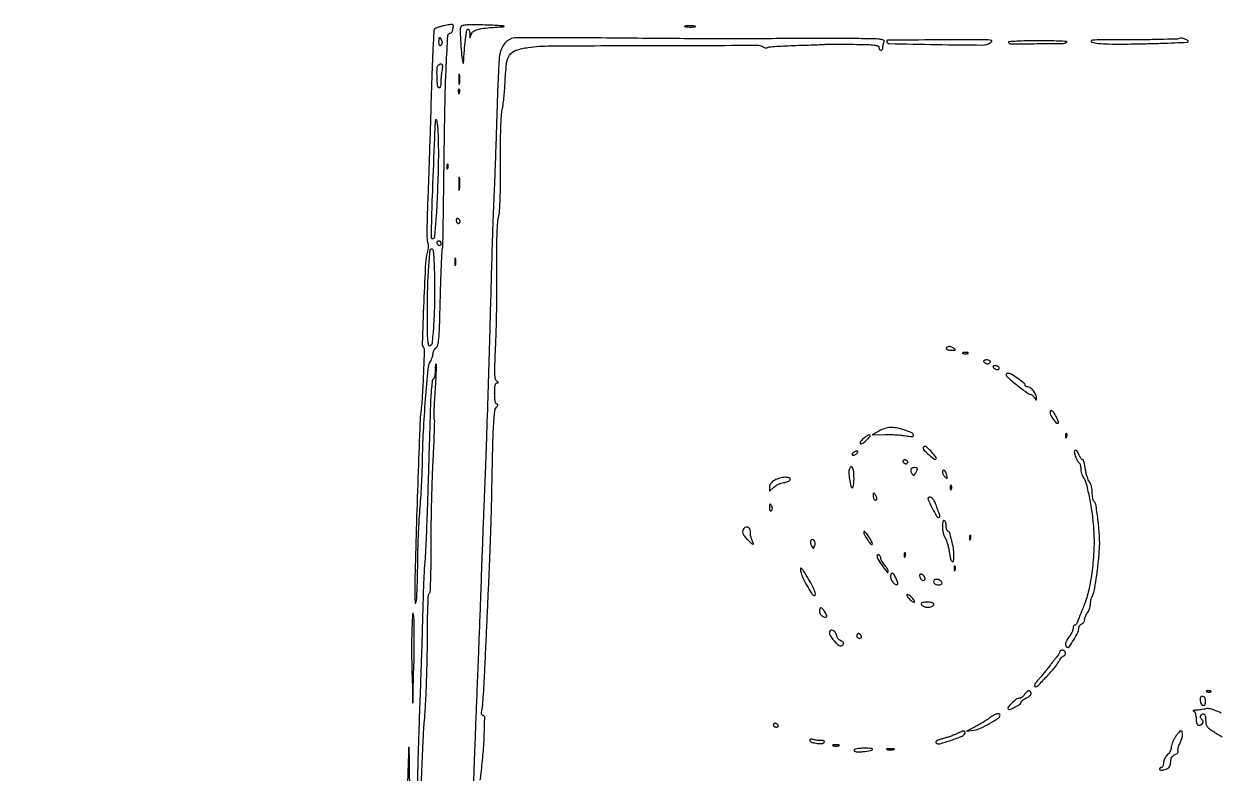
# Model space of a CAD drawing. Extents: x 0 to 2558, y 0 to 3412.
# Drawn here: x 0 to 621, y 2070 to 2460 of the extents above; entities that cross this region are included whole.
import ezdxf

# ---------------------------------------------------------------- set-up
doc = ezdxf.new("R2010")
doc.units = 0

msp = doc.modelspace()

# ---------------------------------------------------------------- linework, layer by layer
for points in [[(1286.775, 2242.902503, 0.000001), (1177.44536, 2242.627485, 0.134519)], [(1176.555032, 2242.380365, -0.000002), (1098.265318, 2241.934774, -0.000173)], [(1102.150613, 2258.328759, 0.000012), (1205.122254, 2258.377188, 0.008936)], [(237.541775, 2066.387736, -0.007959), (237.936591, 2070.089075, 0.009597), (239.041444, 2080.778602, 0.012484), (239.620123, 2090.603257, 0.005412), (239.816469, 2099.1228, 0.417797), (238.949923, 2100, -0.22511), (238.482741, 2100.221563, -0.134575), (238.228448, 2100.794722, -0.068155), (238.214647, 2101.785149, -0.02144), (238.458622, 2103.25, 0.032644), (238.767011, 2105.397211, 0.002456), (239.193619, 2111.273438, 0.003385), (239.620949, 2118.294339, 0.002567), (239.997953, 2126, -0.00028), (240.40792, 2135.245782, -0.000134), (240.944091, 2147.115625, -0.000133), (241.510361, 2159.504907, -0.00019), (242.020024, 2170.5, 0.002038), (242.493506, 2181.601631, 0.001358), (242.949591, 2194.325, 0.001367), (243.324728, 2206.669609, 0.00268), (243.54383, 2216.5, -0.001479), (243.983772, 2238.624712, -0.00807), (244.450372, 2250.589361, -0.009296), (245.007986, 2258.140822, -0.151244), (245.969414, 2260.463146, 0.025438), (246.491584, 2261.16176, 0.123559), (246.657624, 2261.623615, 0.293463), (246.520567, 2261.892331, 0.132835), (246.122445, 2262, -0.305669), (245.649478, 2262.318942, -0.045752), (245.30102, 2263.475005, -0.034756), (245.071551, 2265.205528, -0.015588), (245, 2267.5, -0.014236), (245.07022, 2269.965728, -0.041508), (245.307514, 2271.650705, -0.06852), (245.694556, 2272.679898, -0.271924), (246.25, 2273.015313, 0.04523), (246.761256, 2273.067978, 0.408312), (246.876835, 2273.236035, 0.192669), (246.717804, 2273.493377, 0.018056), (246.091659, 2273.92219, -0.218953), (245.35971, 2275.050873, -0.02884), (245.106639, 2277.967524, -0.016716), (245.129166, 2282.927484, -0.002646), (245.550336, 2292.656877, 0.005578), (245.863497, 2301.026921, 0.002823), (246.080744, 2311.574208, 0.002804), (246.182496, 2322.467954, 0.004176), (246.138467, 2332, -0.004098), (246.092649, 2341.594696, -0.007586), (246.237506, 2349.38564, -0.008527), (246.544695, 2355.425652, -0.036353), (247.050381, 2359, 0.036881), (247.55915, 2362.623681, 0.007702), (247.88226, 2369.034812, 0.007034), (248.055208, 2377.315629, 0.003815), (248.04689, 2387.5, -0.003998), (248.042559, 2397.092887, -0.006081), (248.206769, 2405.425188, -0.005567), (248.495103, 2412.12651, -0.04228), (248.931629, 2415.25488, 0.021202), (249.373825, 2417.674579, 0.007437), (249.809133, 2421.181893, 0.007369), (250.174071, 2425.058096, 0.008557), (250.403643, 2428.75488, -0.015798), (251.186714, 2438.97112, -0.116761), (252.807112, 2443.543732, -0.172555), (256.028621, 2446.02347, -0.044897), (262.5, 2447.501468, -0.032284), (274.154256, 2448.32164, -0.000841), (326.355623, 2448.532209, -0.000189), (382.258811, 2448.642624, -0.170219), (384.706195, 2447.788969, 0.072722), (385.249506, 2447.472365, 0.065316), (385.881044, 2447.309767, 0.068574), (386.501462, 2447.319316, 0.10065), (387.011875, 2447.507339, -0.117581), (387.870156, 2447.791275, -0.003245), (391.811093, 2448.102891, -0.006514), (396.478498, 2448.380405, -0.004405), (401.80568, 2448.580531, 0.000863), (407.161262, 2448.743741, 0.001229), (411.917919, 2448.908626, 0.000675), (415.939372, 2449.063367, 0.018334), (417, 2449.144636, -0.027019), (418.055708, 2449.207114, -0.001053), (421.951562, 2449.218728, -0.001871), (426.564721, 2449.205498, -0.00132), (431.75, 2449.157534, -0.003688), (438.937978, 2449.019041, -0.024457), (442.515411, 2448.748266, -0.053564), (444.436771, 2448.2954, -0.318205), (445, 2447.5, 0.064853), (445.074694, 2446.926543, 0.082425), (445.29375, 2446.440625, 0.098894), (445.618646, 2446.115568, 0.148195), (446, 2446, 0.140509), (446.381338, 2446.109321, 0.099897), (446.70625, 2446.4166, 0.085072), (446.925082, 2446.876152, 0.068778), (447, 2447.418213, -0.03325), (447.043843, 2448.07679, -0.017077), (447.18147, 2448.892729, -0.016895), (447.381106, 2449.726409, -0.024401), (447.617771, 2450.446309, 0.395597), (447.264244, 2451.313743, 0.080767), (445.511246, 2451.797392, 0.023936), (441.646051, 2452.030173, 0.002382), (432.367771, 2452.099989, -0.000046), (425.669401, 2452.119097, -0.00004), (418.664283, 2452.140295, -0.000041), (412.334154, 2452.160479, -0.000121), (408, 2452.175702, 0.002081), (403.602231, 2452.173913, 0.000649), (397.003125, 2452.1352, 0.000649), (389.631934, 2452.072825, 0.000716), (382.5, 2451.993004, -0.003719), (372.726082, 2451.942314, -0.000665), (354.484375, 2452.007654, -0.000719), (333.112039, 2452.143363, -0.000649), (311, 2452.344248, 0.000987), (289.964543, 2452.521106, 0.00156), (271.921875, 2452.580888, 0.000351), (256.091138, 2452.572837, 0.067458), (254.5, 2452.355223, 0.083617), (251.9399, 2451.15785, 0.079464), (249.861226, 2449.170588, 0.072602), (248.367414, 2446.464122, 0.054512), (247.523076, 2443.163846, 0.02227), (247.224995, 2440.101004, 0.001692), (246.816692, 2431.79188, 0.002327), (246.409158, 2421.872784, 0.00177), (246.051642, 2411, -0.000794), (245.697664, 2399.554711, -0.000753), (245.301343, 2387.90625, -0.000746), (244.919842, 2377.602452, -0.002653), (244.630427, 2371, 0.002559), (244.355832, 2364.762396, 0.000956), (244.031894, 2356.003125, 0.000947), (243.71519, 2346.456132, 0.001147), (243.455624, 2337.5, -0.000363), (242.412104, 2299.433523, -0.000672), (241.500421, 2268.512591, -0.000818), (240.691343, 2243.591488, -0.001787), (239.971956, 2224.5, 0.000575), (239.522873, 2213.303212, 0.000299), (238.986703, 2199.325, 0.000297), (238.453118, 2184.967642, 0.000452), (238.008472, 2172.5, -0.000418), (237.565952, 2160.067655, -0.000278), (237.039038, 2145.821875, -0.00028), (236.512442, 2132.002356, -0.000549), (236.074933, 2121, 0.000374), (235.636248, 2110.064346, 0.000197), (235.10652, 2096.471875, 0.000196), (234.574796, 2082.547525, 0.000301), (234.126726, 2070.5, -0.000577), (233.707497, 2059.392968, -0.000586)], [(204.723652, 1982.742541, 0.000004), (205.110982, 1999.25625, 0.000004), (205.546596, 2017.842275, 0.000005), (205.971845, 2036, -0.002209)], [(206.472201, 2053.978411, -0.002182), (207.133123, 2072.026142, -0.002141), (207.848455, 2087.82398, -0.008405), (208.4951, 2097.557081, 0.00799), (209.073214, 2106.15094, 0.003777), (209.557936, 2117.252353, 0.003742), (209.890557, 2128.880707, 0.005278), (210, 2139.248064, -0.003188), (210.063324, 2149.181082, -0.007114), (210.267113, 2156.73327, -0.002877), (210.549375, 2162.739735, -0.245912), (210.999865, 2163.499917, 0.246732), (211.451714, 2164.265085, 0.002811), (211.721255, 2170.387038, 0.006998), (211.909437, 2178.102929, 0.003085), (211.952484, 2188.308934, -0.003836), (212.013895, 2199.047326, -0.002558), (212.241537, 2211.346492, -0.002575), (212.58481, 2223.273466, -0.005047), (213.002841, 2232.764231, 0.002433), (213.388475, 2240.588676, 0.003836), (213.635199, 2247.306938, 0.001029), (213.792998, 2253.154691, 0.145641), (213.614235, 2253.815164, -0.145642), (213.441011, 2254.455176, -0.002111), (213.556978, 2258.43265, -0.005599), (213.763923, 2263.07299, -0.00364), (214.10208, 2268.429533, 0.003876), (214.436616, 2273.768791, 0.006121), (214.631949, 2278.353379, 0.001969), (214.736205, 2282.301298, 0.204757), (214.538067, 2282.795266, 0.567827), (214.329998, 2282.742701, 0.034981), (214.158057, 2281.975797, 0.025262), (214.037948, 2280.780009, 0.012399), (214, 2279.25, -0.023166), (213.926358, 2277.661424, -0.033017), (213.703285, 2276.267241, -0.034672), (213.382026, 2275.206125, -0.225128), (212.989908, 2274.829969, 0.290949), (212.548942, 2274.287757, 0.005177), (212.133003, 2270.38458, 0.010626), (211.770594, 2265.532871, 0.005602), (211.516302, 2259.496636, 0.000057), (211.278221, 2251.764983, 0.000018), (210.925065, 2240.239637, 0.000018), (210.532392, 2227.394068, 0.00002), (210.154474, 2215, -0.001401), (209.764184, 2203.26448, -0.001766), (209.334073, 2192.403125, -0.001403), (208.915528, 2183.294295, -0.014101), (208.62308, 2179.5, 0.013534), (208.34915, 2175.997787, 0.002245), (208.034706, 2169.240625, 0.002463), (207.739653, 2161.28849, 0.002177), (207.50911, 2153, -0.001431), (207.252891, 2143.265915, -0.000681), (206.870161, 2130.7375, -0.000675), (206.434592, 2117.642686, -0.000958), (206.009256, 2106, 0.001405), (205.583045, 2094.040163, 0.000862), (205.144587, 2079.940625, 0.000864), (204.758767, 2065.983438, 0.001541)], [(702.193007, 2240.284705, -0.000076), (643.191809, 2240.270915, -0.198934)], [(623.014352, 2101.279842, 0.025154), (619.445422, 2102.841914, 0.041319), (616.944921, 2103.560073, 0.112534), (615.115009, 2103.510584, -0.017182), (613.932171, 2103.250048, -0.01078), (612.533784, 2103.023112, -0.010819), (611.145902, 2102.859022, -0.019383), (610, 2102.793305, 0.016613), (609.10844, 2102.747128, 0.074563), (608.601562, 2102.6264, 0.4532), (608.544755, 2102.464312, 0.178482), (608.75, 2102.29016, -0.178725), (609.23119, 2101.881477, -0.050249), (609.632813, 2100.96388, -0.043871), (609.908115, 2099.758092, -0.034209), (610, 2098.416667, 0.027189), (610.082928, 2096.892799, 0.072724), (610.355438, 2095.842767, 0.120109), (610.811935, 2095.227319, 0.175142), (611.440983, 2095, 0.120247), (612.702788, 2095.307909, 0.154421), (613.543181, 2096.147822, 0.195281), (613.638876, 2097.167726, 0.183279), (613, 2098, -0.08725), (612.572458, 2098.380796, -0.09437), (612.314632, 2098.87492, -0.100153), (612.265188, 2099.404487, -0.112226), (612.430902, 2099.888197, -0.106019), (613.373308, 2100.870205, -0.343258), (614.21711, 2100.813936, -0.17114), (614.825476, 2099.71059, -0.041251), (615, 2097.598776, 0.045004), (615.169259, 2095.722092, 0.099852), (615.698203, 2094.393693, 0.083582), (616.768472, 2093.232697, 0.024979), (618.75, 2091.84979, 0.005137), (623.629848, 2088.864003, 0.003857)]]:
    msp.add_lwpolyline(points, format="xyb")
for points in [[(218.517274, 2458.809243, 0.014044), (216.932261, 2458.414173, 0.016742), (215.463348, 2457.950364, 0.015637), (214.261565, 2457.483414, 0.096178), (213.713697, 2457.113697, 0.185362), (213.367006, 2456.334924, 0.000672), (212.847164, 2446.136273, 0.003393), (212.349945, 2434.525305, 0.002109), (211.91648, 2420.896424, -0.000778), (211.482034, 2405.988015, -0.000689), (210.984043, 2390.463324, -0.000691), (210.496931, 2376.482269, -0.002113), (210.113293, 2367, 0.004529), (209.855179, 2359.753925, 0.00639), (209.766211, 2353.29328, 0.003892), (209.803031, 2347.872507, 0.085037), (210.092804, 2346.317549, -0.066608), (210.333422, 2345.245993, -0.029953), (210.373844, 2343.801663, -0.028996), (210.233806, 2342.247894, -0.034987), (209.917244, 2340.817549, 0.059632), (209.004909, 2335.458674, 0.002255), (208.089763, 2315.134287, 0.000965), (207.26175, 2293.6693, 0.167035), (207.919477, 2291.5, -0.166238), (208.372389, 2290.014521, -0.001428), (207.932583, 2277.930382, -0.005541), (207.353376, 2266.428939, -0.013614), (206.604407, 2258, 0.019287), (206.144858, 2252.065328, 0.00057), (205.204787, 2227.056538, 0.001259), (204.291705, 2200.144756, 0.001455), (203.560924, 2174.5, 0.003673), (203.429069, 2167.269292, 0.009268), (203.469316, 2162.005977, 0.010969), (203.635263, 2158.559916, 0.783032), (203.979919, 2158.5, 0.086606), (204.331837, 2159.928645, 0.004329), (204.622433, 2164.759375, 0.006857), (204.840295, 2170.533551, 0.004898), (204.932143, 2177, -0.005286), (205.041524, 2184.301555, -0.00358), (205.313693, 2192.61875, -0.003607), (205.692199, 2200.651598, -0.007194), (206.12893, 2207, 0.004687), (206.57239, 2213.006273, 0.003101), (206.974258, 2219.9125, 0.00312), (207.281312, 2226.629409, 0.006053), (207.428155, 2232, -0.008935), (207.947428, 2247.682853, -0.007153), (209.049893, 2264.548882, -0.003547), (210.413372, 2280.24098, -0.099158), (211.587277, 2284.154292, 0.023694), (212.128064, 2285.297861, 0.020752), (212.585013, 2286.538679, 0.021272), (212.903503, 2287.694788, 0.05663), (213, 2288.544049, -0.076015), (213.11439, 2289.292118, -0.0484), (213.458151, 2290.10473, -0.047529), (213.962861, 2290.855419, -0.063215), (214.559662, 2291.419968, 0.187382), (215.417197, 2292.760917, 0.025284), (215.919002, 2296.128266, 0.015434), (216.294416, 2301.764514, 0.002622), (216.621786, 2312.53021, -0.001184), (216.977634, 2325.455268, -0.003301), (217.30881, 2334.525935, -0.003079), (217.630615, 2341.054325, -0.038704), (217.957275, 2343.5, 0.048154), (218.048846, 2344.30037, 0.000147), (218.228536, 2354.634375, 0.00085), (218.4084, 2366.31894, 0.000532), (218.581191, 2380, -0.001709), (219.119992, 2415.956618, -0.006746), (219.825765, 2438.078274, -0.003331), (220.641155, 2453.730512, -0.397121), (221.98745, 2455, 0.286935), (222.688606, 2455.438472, 0.047562), (223.272628, 2456.999356, 0.047748), (223.549368, 2458.635463, 0.29876), (223.15612, 2459.340973, 0.138264), (222.709971, 2459.434607, 0.011553), (221.522809, 2459.32625, 0.014701), (220.090596, 2459.119266, 0.010817)], [(230.25, 2459.186642, 0.031296), (228.263013, 2458.868646, 0.200321), (227.448874, 2458.291502, 0.135295), (227.1157, 2457.174022, 0.011825), (227.12421, 2454.186642, 0.011557), (227.420833, 2448.212371, 0.011059), (227.995654, 2442.169519, 0.034671), (228.505717, 2439.462959, 0.861669), (228.849767, 2439.5, -0.009422), (229.232628, 2445.880592, -0.012904), (229.833223, 2451.602459, -0.005923), (230.530871, 2456.474228, -0.369772), (231.144605, 2457, -0.230282), (231.477155, 2456.838263, -0.069555), (231.767347, 2456.339063, -0.05383), (231.976612, 2455.611667, -0.036117), (232.063386, 2454.75), (232.126773, 2452.5), (233.001692, 2454.670336, -0.178112), (234.310397, 2456.115968, -0.066683), (236.920299, 2457.06681, -0.033636), (241.396777, 2457.738607, -0.006639), (249.5, 2458.294034, 0.130756), (249.98572, 2458.452411, 0.696108), (249.946875, 2458.625591, 0.018405), (247.767717, 2458.837894, 0.004015), (244, 2459.035055, 0.003933), (239.741733, 2459.190062, 0.004374), (235.629687, 2459.271373, 0.004053), (232.123145, 2459.281606, 0.022737)], [(344.26375, 2458.282419, 0.022548), (345.485188, 2458.153707, 0.015659), (346.872547, 2458.114038, 0.015827), (348.209518, 2458.160023, 0.031163), (349.26375, 2458.296069, 0.248898), (349.455688, 2458.450815, 0.49082), (349.374351, 2458.596853, 0.030832), (348.29708, 2458.692368, 0.00738), (346.5, 2458.713986, 0.006817), (344.711719, 2458.684722, 0.040183), (343.780601, 2458.581582, 0.720633), (343.761725, 2458.438612, 0.075924)], [(217.103625, 2448.703625, -0.113627), (216.602285, 2448.389929, -0.358555), (216.256888, 2448.518253, -0.117828), (216.063049, 2449.163235, -0.016922), (216.030409, 2450.55, -0.006175), (216.069807, 2452.288592, -0.18983), (216.239405, 2452.678588, -0.471567), (216.507502, 2452.652801, -0.016776), (217.134033, 2451.653625, -0.04153), (217.569934, 2450.736085, -0.092968), (217.703866, 2449.979007, -0.112876), (217.545944, 2449.319734, -0.081552)], [(449.003883, 2450.887681, 0.409564), (450.336909, 2449.515996, 0.001499), (474.911649, 2449.042987, 0.002616), (498.747721, 2448.780437, 0.144659), (503, 2450.010311, 0.038454), (503.508637, 2450.393571, 0.11127), (503.765625, 2450.748599, 0.252372), (503.741911, 2451.012872, 0.198107), (503.5, 2451.176862, 0.051964), (499.947669, 2451.535975, 0.000555), (475.300795, 2451.432568, 0.000119), (449.405432, 2451.289005, 0.410667)], [(512.413792, 2450.139488, 0.260023), (513.664142, 2449.442647, 0.001529), (527.394923, 2449.489249, 0.001842), (540.992559, 2449.627089, 0.195323), (542.668028, 2450.334695, 0.648299), (542.565594, 2450.602796, 0.002834), (538.51848, 2450.804567, 0.007066), (533.592724, 2450.952463, 0.003971), (527.60765, 2451, 0.005136), (521.613742, 2450.938427, 0.009008), (516.657609, 2450.747225, 0.003811), (512.590884, 2450.485797, 0.563486)], [(601.288675, 2452.180225, -0.130985), (600.37235, 2451.904887, -0.001232), (593.289923, 2451.699816, -0.004034), (585.108348, 2451.549143, -0.002587), (575.608562, 2451.5, 0.001127), (561.234826, 2451.467613, 0.014997), (555.947034, 2451.285121, 0.344927), (555.399989, 2450.796755, 0.38906), (555.766005, 2450.218575, 0.045912), (559.145153, 2449.629504, 0.013169), (564.455691, 2449.339822, 0.009583), (571.959737, 2449.27234, 0.003227), (582.90238, 2449.454289, 0.001768), (591.522183, 2449.68376, 0.002861), (598.851333, 2449.94679, 0.000477), (605.323532, 2450.222343, 0.18763), (605.738027, 2450.404693, 0.465609), (605.680793, 2451.067646, 0.058434), (604.232795, 2451.851986, 0.047255), (602.412796, 2452.385695, 0.187966)], [(217.625, 2435.875, 0.016436), (217.385236, 2434.430871, 0.009164), (217.183594, 2432.659226, 0.009133), (217.045088, 2430.857808, 0.014619), (217, 2429.315983, -0.024078), (216.934872, 2427.964312, -0.06131), (216.722192, 2427.007656, -0.130242), (216.396159, 2426.531351, -0.327259), (216, 2426.5, -0.238838), (215.268282, 2427.697946, -0.01282), (215.021715, 2432.276545, -0.01408), (215.021695, 2436.836196, -0.191606), (215.666667, 2438.333333, -0.106368), (216.704529, 2439.003647, -0.325752), (217.466251, 2438.794226, -0.175036), (217.827439, 2437.726203, -0.044265)], [(226.272364, 2431, 0.008087), (226.298431, 2429.38851, 0.039503), (226.399666, 2428.482812, 0.611425), (226.546986, 2428.439977, 0.142433), (226.705733, 2428.75, 0.029693), (226.840649, 2429.774707, 0.017887), (226.884498, 2431, 0.017887), (226.840649, 2432.225293, 0.029693), (226.705733, 2433.25, 0.142433), (226.546986, 2433.560023, 0.611425), (226.399666, 2433.517188, 0.039503), (226.298431, 2432.61149, 0.008087)], [(226.078947, 2424.416667, 0.018894), (226.137993, 2423.670344, 0.168741), (226.279315, 2423.37858, 0.470617), (226.461564, 2423.395823, 0.054073), (226.683114, 2423.8125, 0.051402), (226.839148, 2424.359369, 0.05415), (226.876576, 2424.916927, 0.060344), (226.797407, 2425.402231, 0.126455), (226.604167, 2425.729167, 0.296942), (226.385309, 2425.77538, 0.208169), (226.200665, 2425.592839, 0.077125), (226.089945, 2425.112848, 0.028489)], [(215.568816, 2383.5, -0.003703), (215.038028, 2368.406524, -0.009083), (214.364081, 2357.32168, -0.004184), (213.61652, 2348.776116, -0.386475), (212.7624, 2348, -0.416332), (212.145475, 2348.621399, -0.002869), (212.252433, 2356.870185, -0.004758), (212.618148, 2369.826367, -0.000643), (213.679026, 2397, -0.000987), (214.110094, 2407.189159, -0.026495), (214.373151, 2409.886043, -0.835536), (214.700029, 2409.895366, -0.019376), (215.192532, 2407, -0.023059), (215.491912, 2403.428619, -0.005378), (215.652899, 2397.415625, -0.005535), (215.687139, 2390.485154, -0.005404)], [(220.078947, 2385.416667, 0.018894), (220.137993, 2384.670344, 0.168741), (220.279315, 2384.37858, 0.470617), (220.461564, 2384.395823, 0.054073), (220.683114, 2384.8125, 0.051402), (220.839148, 2385.359369, 0.05415), (220.876576, 2385.916927, 0.060344), (220.797407, 2386.402231, 0.126455), (220.604167, 2386.729167, 0.296942), (220.385309, 2386.77538, 0.208169), (220.200665, 2386.592839, 0.077125), (220.089945, 2386.112848, 0.028489)], [(226.309869, 2376.5, 0.005499), (226.337136, 2374.352754, 0.031761), (226.435944, 2373.222448, 0.756877), (226.574262, 2373.205163, 0.069146), (226.724731, 2373.767909, 0.018638), (226.849672, 2375.218327, 0.01259), (226.888655, 2376.878422, 0.012695), (226.845055, 2378.487453, 0.024559), (226.714526, 2379.767909, 0.212532), (226.565802, 2380.000181, 0.556092), (226.424528, 2379.934948, 0.025342), (226.331591, 2378.655786, 0.005888)], [(225, 2357.559017, 0.062283), (225.074545, 2356.962904, 0.080552), (225.29375, 2356.457961, 0.097988), (225.618621, 2356.120018, 0.153634), (226, 2356, 0.092995), (226.381732, 2356.071618, 0.096318), (226.70625, 2356.276414, 0.099231), (226.923444, 2356.581949, 0.105429), (227, 2356.940983, 0.089642), (226.926698, 2357.346558, 0.053229), (226.70625, 2357.7871, 0.051032), (226.382515, 2358.193797, 0.06081), (226, 2358.5, 0.139169), (225.620352, 2358.607943, 0.191142), (225.29375, 2358.478525, 0.138808), (225.073267, 2358.110654, 0.066118)], [(213.674418, 2326.916859, -0.006966), (213.638715, 2313.279731, -0.013317), (213.165962, 2302.338696, -0.007926), (212.425079, 2293.711564, -0.295551), (211.25, 2292.247285, -0.455738), (210.608442, 2292.627885, -0.024898), (210.264237, 2295.25368, -0.016874), (210.055925, 2299.700356, -0.003349), (210.005174, 2307.666667, -0.005537), (210.1692, 2322.053967, -0.011466), (210.679203, 2333.278402, -0.006139), (211.386744, 2342.036101, -0.4829), (212.402948, 2342.699209, -0.291243), (212.918604, 2342.064658, -0.0088), (213.266542, 2338.525212, -0.012556), (213.533826, 2333.694834, -0.004713)], [(217, 2345.440983, -0.066118), (216.926733, 2344.889346, -0.138808), (216.70625, 2344.521475, -0.191142), (216.379648, 2344.392057, -0.139169), (216, 2344.5, -0.06081), (215.617485, 2344.806203, -0.051032), (215.29375, 2345.2129, -0.053229), (215.073302, 2345.653442, -0.089642), (215, 2346.059017, -0.105429), (215.076556, 2346.418051, -0.099231), (215.29375, 2346.723586, -0.096318), (215.618268, 2346.928382, -0.092995), (216, 2347, -0.153634), (216.381379, 2346.879982, -0.097988), (216.70625, 2346.542039, -0.080552), (216.925455, 2346.037096, -0.062283)], [(224.232003, 2336, 0.011065), (224.259713, 2334.748017, 0.052887), (224.366341, 2334.042187, 0.542911), (224.521012, 2333.99086, 0.161593), (224.689326, 2334.25, 0.039571), (224.831531, 2335.047266, 0.024357), (224.877971, 2336, 0.024357), (224.831531, 2336.952734, 0.039571), (224.689326, 2337.75, 0.161593), (224.521012, 2338.00914, 0.542911), (224.366341, 2337.957813, 0.052887), (224.259713, 2337.251983, 0.011065)], [(480, 2291, 0.242407), (480.19699, 2290.617555, 0.069028), (480.807813, 2290.298248, 0.052836), (481.696678, 2290.082357, 0.03458), (482.75, 2290.015313, 0.011096), (484.150937, 2290.054211, 0.155556), (484.616929, 2290.228862, 0.461139), (484.628119, 2290.512621, 0.043106), (484, 2291, 0.05437), (482.582896, 2291.711128, 0.089354), (481.2663, 2291.948307, 0.147327), (480.363212, 2291.676305, 0.251537)], [(488.75, 2288.337719, 0.057986), (489.320008, 2288.181385, 0.037979), (490, 2288.12966, 0.037979), (490.679992, 2288.181385, 0.057986), (491.25, 2288.337719, 0.174857), (491.459382, 2288.525001, 0.447206), (491.398438, 2288.693942, 0.078554), (490.89144, 2288.810911, 0.017491), (490, 2288.842105, 0.017491), (489.10856, 2288.810911, 0.078554), (488.601562, 2288.693942, 0.447206), (488.540618, 2288.525001, 0.174857)], [(499.5, 2284, 0.08825), (499.842344, 2283.617164, 0.053305), (500.359775, 2283.29375, 0.051278), (500.961978, 2283.074167, 0.061875), (501.559017, 2283, 0.067639), (502.109818, 2283.074854, 0.08433), (502.576711, 2283.29375, 0.09965), (502.888931, 2283.61866, 0.142666), (503, 2284, 0.195654), (502.844577, 2284.381985, 0.086673), (502.395164, 2284.70625, 0.066561), (501.729059, 2284.926392, 0.0466), (500.940983, 2285, 0.047867), (500.195401, 2284.928459, 0.104212), (499.66835, 2284.70625, 0.181468), (499.441401, 2284.378123, 0.202618)], [(504.5, 2281, 0.091204), (504.846464, 2280.617096, 0.053126), (505.377112, 2280.29375, 0.050746), (505.99842, 2280.074178, 0.059645), (506.618034, 2280, 0.069308), (507.146634, 2280.073627, 0.14379), (507.495862, 2280.29375, 0.190139), (507.613866, 2280.620091, 0.131946), (507.5, 2281, 0.091204), (507.153536, 2281.382904, 0.053126), (506.622888, 2281.70625, 0.050746), (506.00158, 2281.925822, 0.059645), (505.381966, 2282, 0.069308), (504.853366, 2281.926373, 0.14379), (504.504138, 2281.70625, 0.190139), (504.386134, 2281.379909, 0.131946)], [(511.166667, 2277.147411, 0.127833), (512.166556, 2275.767305, 0.004513), (517.322626, 2271.593509, 0.003757), (522.620566, 2267.448021, 0.165601), (523.936182, 2267, -0.134902), (524.377645, 2266.878684, -0.046662), (524.91673, 2266.485938, -0.042275), (525.458661, 2265.919639, -0.037893), (525.919901, 2265.25, 0.009951), (526.480631, 2264.32989, 0.201331), (526.743854, 2264.147391, 0.441656), (526.918176, 2264.272607, 0.024055), (526.969591, 2265.027494, 0.11533), (526.593044, 2266.796385, 0.052328), (525.360701, 2268.833956, 0.052439), (523.804714, 2270.493207, 0.18009), (522.443296, 2271, -0.057942), (521.89128, 2271.064185, -0.077128), (521.423968, 2271.2538, -0.095934), (521.110834, 2271.534421, -0.163642), (521, 2271.863999, 0.233375), (520.453076, 2272.971952, 0.012358), (517.173551, 2275.358066, 0.015621), (513.809406, 2277.528838, 0.136285), (512.112916, 2278, 0.067741), (511.648193, 2277.936748, 0.116226), (511.307127, 2277.749552, 0.153613), (511.143147, 2277.471328, 0.151244)], [(534, 2257.781523, 0.1172), (534.362774, 2256.255112, 0.037053), (535.576843, 2254.233145, 0.034308), (537.019873, 2252.461046, 0.207609), (538.082384, 2252, 0.513933), (538.481573, 2252.557585, 0.028519), (537.536495, 2254.888816, 0.029877), (536.214316, 2257.298104, 0.114389), (535.007112, 2258.495605, 0.111497), (534.623664, 2258.627587, 0.183568), (534.295839, 2258.542595, 0.15918), (534.075521, 2258.245644, 0.080827)], [(445, 2247.998875), (441.5, 2246.081581), (448, 2246.20687, -0.011699), (450.809462, 2246.195285, -0.008957), (453.878183, 2246.055769, -0.009071), (456.747394, 2245.821449, -0.02109), (458.883177, 2245.516547, 0.036798), (462.314076, 2245.13619, 0.51379), (462.960103, 2245.971325, 0.225369), (461.783929, 2247.274657, 0.025703), (457.948378, 2248.639685, 0.025475), (453.903704, 2249.627668, 0.059592), (450.802016, 2249.843874, 0.068673), (448.013979, 2249.317562, 0.04439)], [(436.860784, 2244.08608, 0.032454), (436.009547, 2243.299209, 0.052475), (435.409342, 2242.517705, 0.071345), (435.123299, 2241.855284, 0.268355), (435.234848, 2241.434564, 0.282087), (435.69246, 2241.32385, 0.050523), (436.532718, 2241.692521, 0.041521), (437.551898, 2242.385926, 0.026252), (438.621212, 2243.348485, 0.0246), (440.367177, 2245.275261, 0.502019), (440.204316, 2245.930804, 0.255715), (439.180787, 2245.824039, 0.019154)], [(542.078947, 2245.416667, 0.018894), (542.137993, 2244.670344, 0.168741), (542.279315, 2244.37858, 0.470617), (542.461564, 2244.395823, 0.054073), (542.683114, 2244.8125, 0.051402), (542.839148, 2245.359369, 0.05415), (542.876576, 2245.916927, 0.060344), (542.797407, 2246.402231, 0.126455), (542.604167, 2246.729167, 0.296942), (542.385309, 2246.77538, 0.208169), (542.200665, 2246.592839, 0.077125), (542.089945, 2246.112848, 0.028489)], [(432, 2237, 0.039081), (431.48371, 2236.622222, 0.066537), (431.128406, 2236.223677, 0.099385), (430.979479, 2235.868563, 0.251186), (431.057921, 2235.608746, 0.187837), (431.351673, 2235.479655, 0.06045), (431.834656, 2235.517427, 0.050517), (432.411244, 2235.695628, 0.038238), (433, 2236, 0.039081), (433.51629, 2236.377778, 0.066537), (433.871594, 2236.776323, 0.099385), (434.020521, 2237.131437, 0.251186), (433.942079, 2237.391254, 0.187837), (433.648327, 2237.520345, 0.06045), (433.165344, 2237.482573, 0.050517), (432.588756, 2237.304372, 0.038238)], [(468, 2239.088894, 0.205803), (468.521461, 2237.87566, 0.017121), (471.144494, 2235.553265, 0.014753), (473.912682, 2233.400686, 0.369806), (474.802666, 2233.469332, 0.386863), (474.841392, 2234.290289, 0.012776), (472.503948, 2236.973309, 0.015437), (470.029741, 2239.509157, 0.194091), (468.812909, 2240, 0.111308), (468.502797, 2239.930098, 0.100054), (468.238792, 2239.732363, 0.094644), (468.061696, 2239.436771, 0.087988)], [(547.150485, 2234.998162, 0.019191), (547.617284, 2233.808102, 0.022157), (548.154364, 2232.714442, 0.021914), (548.684947, 2231.838492, 0.107608), (549.098466, 2231.439145, -0.140722), (549.445695, 2231.057039, -0.042303), (549.735174, 2230.318263, -0.038693), (549.933559, 2229.394509, -0.033562), (550, 2228.4058, 0.045709), (550.1016, 2227.296745, 0.02719), (550.413373, 2226.006405, 0.027058), (550.868081, 2224.743291, 0.041617), (551.407228, 2223.714817, -0.080209), (552.910228, 2220.218011, -0.013072), (554.524557, 2212.989723, -0.014819), (555.895593, 2204.702291, -0.016693), (556.709004, 2196.670652, -0.027379), (556.838794, 2186.5351, -0.020992), (555.910146, 2175.494766, -0.021413), (554.156472, 2165.199162, -0.045651), (551.751443, 2157.5, 0.002119), (550.597774, 2154.69157, 0.002553), (549.538265, 2152.042188, 0.002177), (548.667217, 2149.802848, 0.017191), (548.303962, 2148.75, -0.043266), (548.033142, 2148.080388, -0.052816), (547.665057, 2147.514062, -0.061794), (547.260672, 2147.125466, -0.161908), (546.883369, 2147, 0.18828), (546.544308, 2146.867631, 0.087434), (546.252958, 2146.485938, 0.067898), (546.051416, 2145.919706, 0.048453), (545.977764, 2145.25, -0.077348), (545.835305, 2144.405382, -0.028525), (545.387624, 2143.279687, -0.027456), (544.750077, 2142.085698, -0.029622), (544, 2141, 0.032335), (542.711567, 2139.113275, 0.08417), (542.124211, 2137.583352, 0.137886), (542.212995, 2136.40853, 0.168505), (542.904853, 2135.558804, 0.396275), (543.969483, 2135.775731, 0.015845), (546.347826, 2139.378122, 0.021889), (548.458415, 2143.168568, 0.116597), (549, 2145.459455, -0.084855), (549.112127, 2146.115399, -0.066171), (549.440625, 2146.76088, -0.066134), (549.926579, 2147.298478, -0.084532), (550.5, 2147.638374, 0.085425), (551.075856, 2147.981094, 0.064901), (551.568717, 2148.527528, 0.064518), (551.907628, 2149.185863, 0.081984), (552.031803, 2149.856989, -0.065065), (552.147256, 2150.62452, -0.029286), (552.485547, 2151.587572, -0.028383), (552.967458, 2152.577329, -0.034438), (553.531803, 2153.44113, 0.048575), (554.094255, 2154.357512, 0.031385), (554.568717, 2155.509595, 0.031461), (554.893455, 2156.706141, 0.050571), (555, 2157.756871, -0.036198), (555.076294, 2158.809344, -0.023274), (555.309057, 2160.011419, -0.023381), (555.648731, 2161.172706, -0.040042), (556.052108, 2162.097365, 0.077366), (556.979217, 2164.743724, 0.008284), (558.057285, 2171.179137, 0.010371), (559.033076, 2178.720823, 0.009575), (559.725546, 2186.5, 0.031935), (559.761848, 2192.775001, 0.014164), (559.047088, 2201.028127, 0.008729), (557.980595, 2209.050073, 0.14621), (556.85078, 2211.45, -0.11212), (556.521298, 2212.043138, -0.024815), (556.249917, 2213.181043, -0.024603), (556.06252, 2214.557608, -0.02153), (556, 2216.00887, 0.035345), (555.892127, 2217.532987, 0.029286), (555.569042, 2219.127842, 0.03026), (555.096341, 2220.559381, 0.067041), (554.532909, 2221.55887, -0.063872), (553.923142, 2222.624773, -0.021009), (553.30239, 2224.325106, -0.020539), (552.76527, 2226.289087, -0.021869), (552.404078, 2228.25, 0.01377), (552.099108, 2230.070703, 0.021945), (551.72797, 2231.604688, 0.017628), (551.341904, 2232.783407, 0.314555), (551.031684, 2233, -0.205431), (550.688361, 2233.147274, -0.030847), (550.195181, 2233.734375, -0.030409), (549.670085, 2234.542523, -0.021973), (549.181954, 2235.5, 0.037605), (548.019303, 2237.614624, 0.318979), (547.065649, 2237.990414, 0.393416), (546.572001, 2237.235262, 0.041216)], [(429.605675, 2228.414788, 0.105739), (429.289475, 2226.400549, 0.024124), (429.647107, 2222.948183, 0.020095), (430.302911, 2219.568212, 0.198911), (431.131352, 2218.41882, 0.486373), (431.468467, 2218.542564, 0.035104), (431.744835, 2219.655292, 0.028435), (431.938264, 2221.309391, 0.01489), (432, 2223.381966, 0.023712), (431.831839, 2226.925934, 0.087529), (431.237561, 2229.077898, 0.424371), (430.438217, 2229.346404, 0.183463)], [(457.5, 2232, 0.06081), (457.806203, 2231.617485, 0.051032), (458.2129, 2231.29375, 0.053229), (458.653442, 2231.073302, 0.089642), (459.059017, 2231, 0.105429), (459.418051, 2231.076556, 0.099231), (459.723586, 2231.29375, 0.096318), (459.928382, 2231.618268, 0.092995), (460, 2232, 0.153634), (459.879982, 2232.381379, 0.097988), (459.542039, 2232.70625, 0.080552), (459.037096, 2232.925455, 0.062283), (458.440983, 2233, 0.066118), (457.889346, 2232.926733, 0.138808), (457.521475, 2232.70625, 0.191142), (457.392057, 2232.379648, 0.139169)], [(390.75, 2222.428025, 0.047269), (389.619666, 2221.668678, 0.059325), (388.744999, 2220.759905, 0.066879), (388.189254, 2219.776099, 0.09545), (388, 2218.793749), (388, 2216.651372), (390.25, 2218.745609, -0.047081), (391.324671, 2219.571885, -0.030787), (392.697659, 2220.321624, -0.030918), (394.139776, 2220.891687, -0.050587), (395.422881, 2221.169923, 0.037774), (396.57169, 2221.388439, 0.044823), (397.607736, 2221.770227, 0.050605), (398.395581, 2222.246536, 0.153343), (398.756214, 2222.75, 0.418177), (398.280055, 2223.676152, 0.0862), (396.257365, 2223.944258, 0.05718), (393.416839, 2223.502077, 0.057164)], [(461.625, 2228.202254, 0.132492), (461.502644, 2227.792418, 0.055109), (461.551162, 2227.212247, 0.04929), (461.745173, 2226.566909, 0.045282), (462.065983, 2225.952254, 0.029212), (462.622109, 2225.189434, 0.230801), (463.008799, 2225.012661, 0.218419), (463.400424, 2225.20424, 0.026218), (463.984687, 2226, 0.019985), (464.362719, 2226.629313, 0.02069), (464.684621, 2227.279687, 0.02093), (464.915383, 2227.863584, 0.078687), (464.984687, 2228.25, 0.319236), (464.612006, 2228.797555, 0.092609), (463.546761, 2228.980939, 0.078366), (462.342919, 2228.77352, 0.17428)], [(478, 2226.681462, 0.080412), (478.102943, 2226.045502, 0.044208), (478.417514, 2225.320376, 0.042626), (478.877454, 2224.62274, 0.052548), (479.421326, 2224.065294, 0.020349), (480.181956, 2223.484617, 0.366318), (480.46549, 2223.510471, 0.250532), (480.562583, 2223.839887, 0.012863), (480.300619, 2224.958433, 0.050629), (479.709427, 2226.543717, 0.118006), (478.905, 2227.512353, 0.384471), (478.303337, 2227.457285, 0.188544)], [(482.078947, 2218.416667, 0.018894), (482.137993, 2217.670344, 0.168741), (482.279315, 2217.37858, 0.470617), (482.461564, 2217.395823, 0.054073), (482.683114, 2217.8125, 0.051402), (482.839148, 2218.359369, 0.05415), (482.876576, 2218.916927, 0.060344), (482.797407, 2219.402231, 0.126455), (482.604167, 2219.729167, 0.296942), (482.385309, 2219.77538, 0.208169), (482.200665, 2219.592839, 0.077125), (482.089945, 2219.112848, 0.028489)], [(442.015313, 2214.25, 0.042523), (442.082804, 2213.388595, 0.062416), (442.298248, 2212.660937, 0.082215), (442.618823, 2212.167975, 0.210568), (443, 2212, 0.163584), (443.667076, 2212.224247, 0.234725), (443.939692, 2212.772965, 0.112355), (443.729028, 2213.698623, 0.031558), (443, 2215, 0.023197), (442.479509, 2215.728886, 0.409657), (442.218347, 2215.762149, 0.220444), (442.050422, 2215.444209, 0.011293)], [(470.712908, 2213.379574, 0.315798), (470.514319, 2212.247315, 0.010326), (472.664836, 2207.893628, 0.010876), (474.992251, 2203.645442, 0.268123), (476.109354, 2203, 0.167263), (476.498559, 2203.133947, 0.179535), (476.709028, 2203.47524, 0.108225), (476.698911, 2204.027983, 0.043348), (476.459198, 2204.75, -0.009697), (476.09503, 2205.6415, -0.003396), (475.605288, 2206.936254, -0.00337), (475.085684, 2208.368224, -0.003935), (474.612176, 2209.735121, 0.042552), (473.745307, 2211.72603, 0.08104), (472.681013, 2213.104639, 0.138281), (471.620953, 2213.652231, 0.251987)], [(388, 2207.940983, 0.045552), (388.068264, 2207.193244, 0.099152), (388.280921, 2206.660421, 0.177225), (388.594852, 2206.42542, 0.214542), (388.956326, 2206.473008, 0.126981), (389.279146, 2206.809536, 0.081026), (389.466258, 2207.321649, 0.072258), (389.493102, 2207.926665, 0.066719), (389.349337, 2208.532025, 0.027681), (388.794126, 2209.769457, 0.395517), (388.377209, 2209.917133, 0.275668), (388.063011, 2209.476999, 0.020503)], [(478, 2198.281523, 0.032727), (478.106158, 2196.661399, 0.027323), (478.424252, 2194.966283, 0.028195), (478.889377, 2193.443829, 0.064623), (479.444262, 2192.38304, -0.06193), (480.046682, 2191.246268, -0.019246), (480.665364, 2189.410865, -0.018916), (481.204853, 2187.287475, -0.019776), (481.573092, 2185.160534, 0.01937), (482.21384, 2181.441623, 0.191638), (483.076803, 2180.147281, 0.561692), (483.807283, 2180.473037, 0.031952), (484, 2183.485649, 0.040854), (483.709602, 2187.033795, 0.021896), (482.805162, 2191.338094, 0.012988), (481.662032, 2195.360773, 0.328049), (480.792595, 2196, -0.258929), (480.487853, 2196.169154, -0.060919), (480.232825, 2196.717039, -0.047747), (480.057641, 2197.50584, -0.03079), (480, 2198.440983, 0.037634), (479.926158, 2199.42066, 0.041396), (479.70625, 2200.346475, 0.045439), (479.384508, 2201.093337, 0.130646), (479, 2201.5, 0.355411), (478.599584, 2201.447895, 0.114794), (478.27489, 2200.893523, 0.054429), (478.064133, 2199.812227, 0.02094)], [(374.701236, 2197.367903, 0.14763), (374.102095, 2196.250706, 0.127144), (374.174005, 2194.915747, 0.084566), (374.981476, 2193.347456, 0.035313), (376.545455, 2191.545455, 0.008764), (378.604415, 2189.557437, 0.137167), (379.465117, 2189.111849, 0.598457), (379.730193, 2189.428285, 0.02754), (378.97898, 2191.039277, -0.046524), (378.583178, 2191.979583, -0.030436), (378.298134, 2193.121675, -0.030571), (378.155501, 2194.279176, -0.050204), (378.193796, 2195.264627, 0.138488), (378.002551, 2196.661532, 0.155604), (377.110934, 2197.678085, 0.16982), (375.859581, 2197.939073, 0.165123)], [(437.031803, 2195.654292, 0.132351), (437.342826, 2194.299019, 0.019079), (438.783503, 2191.822667, 0.015233), (440.402348, 2189.433548, 0.240694), (441.250791, 2189, 0.476458), (441.56961, 2189.393029, 0.060226), (441.164187, 2190.584199, 0.035761), (440.155505, 2192.346493, 0.016325), (438.605078, 2194.5, 0.020129), (438.00997, 2195.211009, 0.05021), (437.507072, 2195.664073, 0.133564), (437.18544, 2195.78787, 0.433168)], [(492.078947, 2192.416667, 0.018894), (492.137993, 2191.670344, 0.168741), (492.279315, 2191.37858, 0.470617), (492.461564, 2191.395823, 0.054073), (492.683114, 2191.8125, 0.051402), (492.839148, 2192.359369, 0.05415), (492.876576, 2192.916927, 0.060344), (492.797407, 2193.402231, 0.126455), (492.604167, 2193.729167, 0.296942), (492.385309, 2193.77538, 0.208169), (492.200665, 2193.592839, 0.077125), (492.089945, 2193.112848, 0.028489)], [(409.558745, 2191.095052, 0.112959), (409.374394, 2190.554389, 0.054033), (409.377578, 2189.816469, 0.049628), (409.550607, 2189.010399, 0.050272), (409.878628, 2188.25792, 0.011734), (410.518246, 2187.178701, 0.268018), (410.824091, 2187.01612, 0.286451), (411.103196, 2187.204252, 0.013009), (411.565533, 2188.317217, 0.116297), (411.768978, 2189.802267, 0.133335), (411.265043, 2191.139002, 0.24664), (410.393381, 2191.572547, 0.254048)], [(444, 2183.037577, 0.137718), (444.499384, 2181.258895, 0.01683), (446.742916, 2177.842631, 0.015521), (449.093334, 2174.723591, 0.593674), (449.782409, 2174.847228, 0.160087), (449.784819, 2175.411753, 0.041095), (449.428729, 2176.265015, 0.037581), (448.838089, 2177.222722, 0.030577), (448.071639, 2178.153479, -0.025514), (447.278731, 2179.096752, -0.027641), (446.608544, 2180.091826, -0.028626), (446.134936, 2181.001062, -0.106141), (446, 2181.629544, 0.070193), (445.925947, 2182.154443, 0.052712), (445.70625, 2182.695615, 0.053369), (445.382658, 2183.171051, 0.078406), (445, 2183.5, 0.084759), (444.618006, 2183.654552, 0.163556), (444.29375, 2183.619102, 0.180693), (444.077962, 2183.40103, 0.106046)], [(458.078947, 2183.416667, 0.018894), (458.137993, 2182.670344, 0.168741), (458.279315, 2182.37858, 0.470617), (458.461564, 2182.395823, 0.054073), (458.683114, 2182.8125, 0.051402), (458.839148, 2183.359369, 0.05415), (458.876576, 2183.916927, 0.060344), (458.797407, 2184.402231, 0.126455), (458.604167, 2184.729167, 0.296942), (458.385309, 2184.77538, 0.208169), (458.200665, 2184.592839, 0.077125), (458.089945, 2184.112848, 0.028489)], [(404.456492, 2174.317326, 0.051152), (405.450925, 2171.577081, 0.014843), (407.529564, 2167.584579, 0.011353), (409.795248, 2163.738945, 0.116044), (411.094755, 2162.441438, 0.498515), (411.790852, 2162.712505, 0.146993), (411.767324, 2164.067628, 0.04131), (410.545941, 2167.02357, 0.015713), (408.383124, 2170.928329, 0.005267), (405.728973, 2175.278972, 0.075252), (404.550149, 2176.654515, 0.673517), (404.101284, 2176.424571, 0.039475)], [(451, 2172.122445, 0.120364), (451.360565, 2170.646332, 0.065511), (452.43574, 2169.107949, 0.077817), (453.682598, 2168.110642, 0.338265), (454.561607, 2168.228273, 0.287594), (454.770161, 2169.138127, 0.026493), (453.855028, 2171.378934, 0.026874), (452.703327, 2173.515308, 0.261378), (451.839485, 2174, 0.208755), (451.518522, 2173.859889, 0.081969), (451.246599, 2173.448468, 0.062447), (451.061603, 2172.841238, 0.042774)], [(466.177351, 2172.329359, 0.061011), (466.393606, 2171.662154, 0.053079), (466.772409, 2171.032164, 0.055843), (467.247785, 2170.530995, 0.094989), (467.75, 2170.249533, 0.271076), (468.631476, 2170.435585, 0.2383), (468.971415, 2171.323922, 0.134359), (468.482158, 2172.58716, 0.1429), (467.427351, 2173.389504, 0.055332), (466.726994, 2173.57271, 0.215418), (466.306721, 2173.452293, 0.213542), (466.117, 2173.056139, 0.054411)], [(484.078947, 2176.416667, 0.018894), (484.137993, 2175.670344, 0.168741), (484.279315, 2175.37858, 0.470617), (484.461564, 2175.395823, 0.054073), (484.683114, 2175.8125, 0.051402), (484.839148, 2176.359369, 0.05415), (484.876576, 2176.916927, 0.060344), (484.797407, 2177.402231, 0.126455), (484.604167, 2177.729167, 0.296942), (484.385309, 2177.77538, 0.208169), (484.200665, 2177.592839, 0.077125), (484.089945, 2177.112848, 0.028489)], [(473.728423, 2170.395089, 0.193774), (473.384017, 2169.586351, 0.205081), (473.706858, 2168.789106, 0.126732), (474.71533, 2168.199091, 0.069421), (476.14235, 2168, 0.056247), (476.917592, 2168.087487, 0.109433), (477.477518, 2168.352973, 0.154765), (477.756747, 2168.758546, 0.155555), (477.750467, 2169.25, 0.150639), (477.107458, 2170.149841, 0.093762), (475.938459, 2170.735357, 0.096427), (474.666393, 2170.843879, 0.171205)], [(460.5, 2161, 0.025182), (461.266344, 2160.234451, 0.028998), (462.072045, 2159.5875, 0.030037), (462.807605, 2159.127863, 0.125263), (463.309975, 2159, 0.360419), (463.525133, 2159.178249, 0.143955), (463.484545, 2159.5875, 0.061723), (463.12605, 2160.231291, 0.026053), (462.5, 2161, 0.025182), (461.733656, 2161.765549, 0.028998), (460.927955, 2162.4125, 0.030037), (460.192395, 2162.872137, 0.125263), (459.690025, 2163, 0.360419), (459.474867, 2162.821751, 0.143955), (459.515455, 2162.4125, 0.061723), (459.87395, 2161.768709, 0.026053)], [(414, 2154.106989, 0.149748), (414.381831, 2152.860666, 0.085839), (415.481187, 2151.717425, 0.098562), (416.768877, 2151.115577, 0.262311), (417.712416, 2151.379083, 0.323156), (417.830558, 2152.109894, 0.025951), (416.80944, 2153.906857, 0.027343), (415.590671, 2155.602152, 0.226986), (414.759453, 2156, 0.226007), (414.468645, 2155.861475, 0.075185), (414.223089, 2155.443928, 0.057216), (414.055533, 2154.831898, 0.038248)], [(467, 2158.106989, 0.241568), (467.450732, 2157.228502, 0.082503), (468.774657, 2156.57577, 0.06971), (470.506282, 2156.306571, 0.080765), (472.155398, 2156.549321, 0.052816), (472.830596, 2156.845087, 0.086636), (473.310182, 2157.241909, 0.123348), (473.523768, 2157.671646, 0.194752), (473.455504, 2158.071996, 0.217928), (472.396322, 2158.778229, 0.038396), (469.952256, 2158.979522, 0.038755), (467.605138, 2158.810117, 0.371068)], [(201.938598, 2145.429185, 0.007064), (201.805313, 2140.197131, 0.003445), (201.775582, 2133.518723, 0.003416), (201.840005, 2126.570015, 0.004936), (201.999555, 2120.429185), (202.49911, 2106.5), (202.999555, 2126.5, 0.003132), (203.150044, 2134.524005, 0.003732), (203.188082, 2142.09375, 0.003235), (203.131234, 2148.474987, 0.024113), (202.938598, 2151.5, 0.03222), (202.648187, 2153.130821, 0.816002), (202.403013, 2153.121329, 0.028814), (202.186208, 2151.076775, 0.002109)], [(419.542783, 2144.069225, 0.263739), (419.460475, 2141.895108, 0.06351), (421.588822, 2138.81556, 0.0691), (424.299512, 2136.526709, 0.350544), (426.130988, 2136.730988, 0.105498), (426.496742, 2137.295162, 0.202307), (426.478583, 2137.82489, 0.127845), (426.041532, 2138.356811, 0.034335), (425.107359, 2138.942543, -0.045499), (424.30117, 2139.473425, -0.047844), (423.619037, 2140.133391, -0.052851), (423.150506, 2140.817219, -0.124409), (423, 2141.412739, 0.135585), (422.627641, 2142.760651, 0.094423), (421.572355, 2143.946177, 0.12654), (420.379007, 2144.455541, 0.300839)], [(433.596556, 2142.156231, 0.105525), (433.439393, 2141.716563, 0.099247), (433.470283, 2141.240657, 0.096292), (433.684746, 2140.801911, 0.09291), (434.050219, 2140.468963, 0.116221), (435.032006, 2140.141241, 0.258096), (435.731074, 2140.448742, 0.251496), (435.853466, 2141.214666, 0.113251), (435.296201, 2142.103799, 0.053431), (434.785686, 2142.515485, 0.136091), (434.335356, 2142.655459, 0.169261), (433.940704, 2142.531428, 0.094625)], [(539, 2133.071429, -0.094327), (538.914819, 2132.623925, -0.032738), (538.632812, 2132.027455, -0.031146), (538.22837, 2131.395594, -0.031507), (537.75, 2130.821429, 0.0187), (537.086063, 2130.064787, 0.004102), (536.005009, 2128.71317, 0.004264), (534.780305, 2127.128294, 0.004085), (533.564924, 2125.5, -0.007757), (532.271778, 2123.793801, -0.005998), (530.812018, 2121.974006, -0.006069), (529.40785, 2120.307554, -0.014471), (528.314924, 2119.113636, 0.027174), (526.990887, 2117.591378, 0.056836), (526.17403, 2116.253004, 0.124857), (526.008539, 2115.37358, 0.396046), (526.406199, 2115, 0.202127), (527.706746, 2115.548145, 0.004942), (532.293171, 2120.343298, 0.009793), (536.539677, 2125.053406, 0.059281), (538.381272, 2127.770405, -0.022179), (539.092046, 2129.007206, -0.030047), (539.846978, 2130.051306, -0.030455), (540.548072, 2130.80843, -0.193075), (541.02568, 2131, 0.151849), (541.397256, 2131.11551, 0.098302), (541.713794, 2131.440625, 0.081166), (541.927322, 2131.926482, 0.063109), (542, 2132.5, 0.099038), (541.885486, 2133.072457, 0.097945), (541.559375, 2133.559375, 0.097945), (541.072457, 2133.885486, 0.099038), (540.5, 2134, 0.06001), (539.926372, 2133.930904, 0.078801), (539.440625, 2133.727232, 0.097), (539.115347, 2133.425598, 0.158739)], [(520.809543, 2111.066637, -0.047332), (520.203992, 2110.274754, -0.045923), (519.454629, 2109.602, -0.049596), (518.680868, 2109.137461, -0.107949), (518.009453, 2108.982723, 0.160752), (516.464688, 2108.453219, 0.030805), (514.187738, 2106.493779, 0.027795), (512.224696, 2104.356974, 0.385812), (512.271846, 2103.39482, 0.306072), (513.253873, 2103.204569, 0.021476), (515.915262, 2104.47581, 0.022276), (518.462312, 2105.978816, 0.253518), (519, 2106.971114, -0.187464), (519.170076, 2107.408795, -0.036117), (519.799554, 2108.003907, -0.03396), (520.679666, 2108.628574, -0.025608), (521.721886, 2109.195434, 0.047983), (523.373336, 2110.191732, 0.140935), (524.171315, 2111.236974, 0.262151), (524.043892, 2112.136359, 0.149995), (523.125089, 2112.791637, 0.179664), (522.639782, 2112.775235, 0.062821), (522.022122, 2112.425843, 0.052532), (521.378999, 2111.832406, 0.040608)], [(615.8125, 2112.316886, 0.051402), (616.359369, 2112.160852, 0.05415), (616.916927, 2112.123424, 0.060344), (617.402231, 2112.202593, 0.126455), (617.729167, 2112.395833, 0.296942), (617.77538, 2112.614691, 0.208169), (617.592839, 2112.799335, 0.077125), (617.112848, 2112.910055, 0.028489), (616.416667, 2112.921053, 0.018894), (615.670344, 2112.862007, 0.168741), (615.37858, 2112.720685, 0.470617), (615.395823, 2112.538436, 0.054073)], [(612.180449, 2107.828328, 0.077969), (612.754387, 2105.984177, 0.246964), (613.766881, 2105.247168, 0.341983), (614.665004, 2105.754328, 0.099758), (615, 2107.416667, 0.043744), (614.902284, 2108.531429, 0.093042), (614.598108, 2109.338523, 0.12769), (614.099007, 2109.823287, 0.129929), (613.430449, 2110, 0.108654), (612.772879, 2109.855398, 0.155126), (612.334992, 2109.454992, 0.118091), (612.135679, 2108.780163, 0.049589)], [(502.55654, 2098.71832, -0.018121), (501.107585, 2097.706501, -0.008169), (499.139238, 2096.480619, -0.008075), (497.01642, 2095.252385, -0.010918), (495.05654, 2094.215702), (490.5, 2091.931405), (494.430028, 2092.432046, 0.077162), (497.777845, 2093.397352, 0.022002), (502.592864, 2095.8964, 0.015151), (507.174622, 2098.724684, 0.25132), (507.998067, 2100.25, 0.343511), (507.527214, 2100.857707, 0.131812), (506.387462, 2100.843725, 0.063596), (504.629068, 2100.097382, 0.02936)], [(390, 2095, 0.153634), (390.120018, 2094.618621, 0.097988), (390.457961, 2094.29375, 0.080552), (390.962904, 2094.074545, 0.062283), (391.559017, 2094, 0.066118), (392.110654, 2094.073267, 0.138808), (392.478525, 2094.29375, 0.191142), (392.607943, 2094.620352, 0.139169), (392.5, 2095, 0.06081), (392.193797, 2095.382515, 0.051032), (391.7871, 2095.70625, 0.053229), (391.346558, 2095.926698, 0.089642), (390.940983, 2096, 0.105429), (390.581949, 2095.923444, 0.099231), (390.276414, 2095.70625, 0.096318), (390.071618, 2095.381732, 0.092995)], [(409, 2087.231989, 0.320052), (409.67762, 2086.281817, 0.041249), (412.241453, 2085.628957, 0.041757), (414.970947, 2085.400714, 0.198903), (416.3875, 2085.9875, 0.135739), (416.634476, 2086.42332, 0.324176), (416.503528, 2086.75, 0.118622), (415.91656, 2086.948725, 0.022581), (414.781787, 2087, -0.01987), (413.66344, 2087.044461, -0.016016), (412.468025, 2087.178303, -0.016308), (411.370988, 2087.373559, -0.039434), (410.581787, 2087.606989, 0.053546), (409.975982, 2087.767769, 0.0966), (409.46465, 2087.747215, 0.144976), (409.129388, 2087.554936, 0.192872)], [(485.5, 2090.532101, -0.018857), (484.04139, 2089.906761, -0.008626), (482.095446, 2089.196308, -0.008529), (480.01807, 2088.517675, -0.011638), (478.122796, 2087.982075, 0.015493), (476.128317, 2087.401801, 0.067685), (475.024008, 2086.86935, 0.190636), (474.65397, 2086.339464, 0.260209), (474.809658, 2085.790342, 0.270698), (476.583743, 2085.324711, 0.013651), (482.530226, 2087.159942, 0.014753), (488.340474, 2089.321459, 0.219263), (489.788299, 2090.864898, 0.197514), (489.737813, 2091.603383, 0.306594), (489.202893, 2091.907912, 0.078827), (487.899131, 2091.596066, 0.012657)], [(599.081559, 2088.631966, 0.023313), (598.28483, 2087.197371, 0.022246), (597.611458, 2085.672555, 0.022828), (597.13916, 2084.274193, 0.070133), (597, 2083.286954, -0.080393), (596.856271, 2082.398811, -0.041277), (596.4125, 2081.359032, -0.039645), (595.765341, 2080.338503, -0.047746), (595, 2079.5, 0.05554), (594.234492, 2078.634673, 0.041195), (593.5875, 2077.532858, 0.042002), (593.145526, 2076.375051, 0.070292), (593, 2075.345012, -0.040731), (592.926736, 2074.447148, -0.060135), (592.70625, 2073.688847, -0.079078), (592.38257, 2073.173618, -0.216295), (592, 2073, 0.090176), (591.61822, 2072.930581, 0.095413), (591.29375, 2072.731654, 0.099726), (591.076651, 2072.435002, 0.108669), (591, 2072.086483, 0.307327), (591.202192, 2071.7886, 0.077981), (591.802964, 2071.652687, 0.052429), (592.689368, 2071.686316, 0.029157), (593.75, 2071.9024, 0.05113), (595.14433, 2072.429538, 0.114347), (596.012068, 2073.147649, 0.10269), (596.53012, 2074.22808, 0.036302), (596.82174, 2075.928296, -0.036336), (597.082641, 2077.448802, -0.075434), (597.542698, 2078.558046, -0.096452), (598.220497, 2079.30628, -0.096968), (599.128298, 2079.743802, 0.063499), (599.851725, 2080.034935, 0.088737), (600.389831, 2080.475845, 0.111508), (600.662274, 2080.992527, 0.158701), (600.635688, 2081.506999, -0.116382), (600.546009, 2082.168806, -0.033901), (600.715885, 2083.190186, -0.032076), (601.07051, 2084.350065, -0.029441), (601.57913, 2085.489885, 0.041744), (602.52575, 2087.759541, 0.058737), (602.948999, 2089.909678, 0.087012), (602.799418, 2091.453914, 0.337128), (602.081559, 2092, 0.189356), (601.608308, 2091.814109, 0.023646), (600.821453, 2091.01064, 0.025166), (599.945819, 2089.921925, 0.018365)], [(200.231371, 2083.408994, -0.001909), (200.099188, 2078.467471, -0.000781), (199.883514, 2071.755829, -0.000773), (199.629456, 2064.547381, -0.000988), (199.372081, 2057.908994, 0.003261), (199.114059, 2050.368851, 0.015952), (199.132048, 2046.102694, 0.029683), (199.357093, 2043.752535, 0.601541), (199.890272, 2043.568191, 0.192528), (200.454556, 2044.766273, 0.006521), (200.70281, 2050.075215, 0.00875), (200.824468, 2057.590961, 0.002606), (200.749562, 2069.068191, 0.001258), (200.623933, 2077.880688, 0.004837), (200.47903, 2083.358923, 0.345132), (200.354369, 2083.506692, 0.468712)], [(421.269032, 2084.307009, 0.037336), (422.036634, 2084.167106, 0.029507), (422.880008, 2084.127736, 0.030339), (423.671085, 2084.185595, 0.06278), (424.269032, 2084.344063, 0.31318), (424.386009, 2084.52287, 0.333666), (424.257153, 2084.684921, 0.052471), (423.580113, 2084.787295, 0.014395), (422.5, 2084.805051, 0.012823), (421.431793, 2084.764444, 0.080377), (420.900903, 2084.643467, 0.597527), (420.883358, 2084.48334, 0.087174)], [(432, 2081.900518, 0.296322), (432.286046, 2081.460238, 0.069084), (433.174795, 2081.204164, 0.043401), (434.58186, 2081.12552, 0.01714), (436.51807, 2081.251921, 0.008354), (440.773356, 2081.748513, 0.277465), (441.544868, 2082.365032, 0.51001), (441.174488, 2082.920655, 0.009898), (437.166667, 2083, 0.017345), (435.064287, 2082.927045, 0.03509), (433.424795, 2082.696799, 0.044078), (432.304583, 2082.353007, 0.305211)], [(449.25, 2082.310674, 0.039571), (450.047266, 2082.168469, 0.024357), (451, 2082.122029, 0.024357), (451.952734, 2082.168469, 0.039571), (452.75, 2082.310674, 0.161593), (453.00914, 2082.478988, 0.542911), (452.957812, 2082.633659, 0.052887), (452.251983, 2082.740287, 0.011065), (451, 2082.767997, 0.011065), (449.748017, 2082.740287, 0.052887), (449.042188, 2082.633659, 0.542911), (448.99086, 2082.478988, 0.161593)]]:
    msp.add_lwpolyline(points, format="xyb", close=True)

doc.saveas('drawing.dxf')
